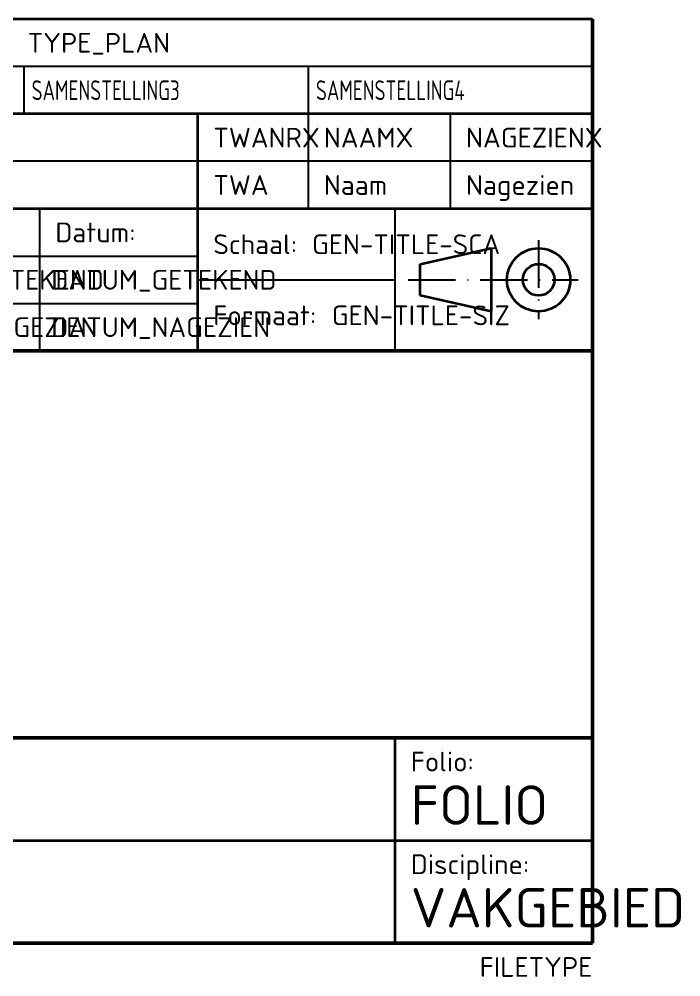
# Model space of a CAD drawing. Header units: millimetres. Extents: x -185 to 11, y -5 to 117.
# Drawn here: x -72.6 to 11.2, y -4.2 to 117 of the extents above; entities that cross this region are included whole.
import ezdxf
from ezdxf.enums import TextEntityAlignment as Align

# ---------------------------------------------------------------- set-up
doc = ezdxf.new("R2010")
doc.units = ezdxf.units.MM
doc.linetypes.add('ACAD_ISO10W100', pattern=[18, 12, -3, 0, -3])
doc.layers.add('Titelhoek_ArcelorMittal', color=7, linetype='Continuous', lineweight=50)
doc.styles.add('Arcelor', font='isocpeur.ttf')

msp = doc.modelspace()

# ---------------------------------------------------------------- linework, layer by layer
at = {"layer": 'Titelhoek_ArcelorMittal', "lineweight": 35, "transparency": 33554687}
for p, q in [((0, 117), (-182.5, 117)), ((0, 105), (-182.5, 105)), ((-50, 105), (-50, 75)), ((0, 93), (-182.5, 93)), ((-21.81092913689008, 86.0000002767515), (-12.81092913689008, 88.0000002767515)), ((-12.81092913689008, 88.0000002767515), (-12.81092913689008, 80.0000002767515)), ((-21.81092913689008, 82.0000002767515), (-21.81092913689008, 86.0000002767515)), ((-12.81092913689008, 80.0000002767515), (-21.81092913689008, 82.0000002767515)), ((-25, 26), (-25, 0)), ((-122.5, 13), (0, 13))]:
    msp.add_line(p, q, dxfattribs=at)
at = {"layer": 'Titelhoek_ArcelorMittal', "lineweight": 50, "transparency": 33554687}
for p, q in [((0, 117), (0, 0)), ((0, 75), (-182.5, 75)), ((-182.5, 0), (0, 0))]:
    msp.add_line(p, q, dxfattribs=at)
at = {"layer": 'Titelhoek_ArcelorMittal', "lineweight": 25, "transparency": 33554687}
for p, q in [((0, 111), (-182.5, 111)), ((-72, 111), (-72, 105)), ((-36, 111), (-36, 93)), ((-18, 105), (-18, 93)), ((0, 99), (-182.5, 99)), ((-69.9980142470182, 93), (-69.9980142470182, 75)), ((-25, 93), (-25, 75)), ((-106.9927764029843, 86.99999999999966), (-50, 86.99999999999966)), ((-50, 84), (-25, 84)), ((-106.9927764029843, 81.00322483387203), (-50, 81.00322483387214))]:
    msp.add_line(p, q, dxfattribs=at)
at = {"layer": 'Titelhoek_ArcelorMittal', "linetype": 'ACAD_ISO10W100', "lineweight": 25, "ltscale": 0.5, "transparency": 33554687}
for p, q in [((-6.810929136890081, 89.0000002767515), (-6.810929136890081, 79.0000002767515)), ((-23.31092933301738, 84.0000002767515), (-1.810929136890081, 84.0000002767515))]:
    msp.add_line(p, q, dxfattribs=at)
at = {"layer": 'Titelhoek_ArcelorMittal', "transparency": 33554687}
msp.add_line((-182.5, 26), (0, 26), dxfattribs=at)
at = {"layer": 'Titelhoek_ArcelorMittal', "lineweight": 35, "transparency": 33554687}
for radius in [4, 2]:
    msp.add_circle((-6.810929136890081, 84.0000002767515), radius, dxfattribs=at)

# ---------------------------------------------------------------- texts
at = {"layer": 'Titelhoek_ArcelorMittal', "lineweight": 25, "transparency": 33554687, "style": 'Arcelor'}
for s, p in [('TWA', (-48, 96)), ('Naam', (-34, 96)), ('Nagezien', (-16, 96)), ('Datum:', (-67.99801444314568, 90)), ('Schaal:', (-48.00000019612747, 88.5)), ('Formaat:', (-48.00000019612747, 79.5)), ('Folio:', (-23.00000019612747, 23)), ('Discipline:', (-23.00000019612747, 10))]:
    msp.add_text(s, height=2.5, dxfattribs=at).set_placement(p, align=Align.MIDDLE_LEFT)
for tag, text, p in [('TYPE_PLAN', '', (-71.5, 114)), ('TWANRX', '', (-48, 102)), ('NAAMX', '', (-34, 102)), ('NAGEZIENX', '', (-16, 102)), ('GEN-TITLE-SCA', 'x:x', (-35.5, 88.5)), ('NAAM_GETEKEND', '', (-88.49930299385221, 83.99677516612758)), ('DATUM_GETEKEND', 'xx/xx/xxxx', (-68.5, 83.99677516612758)), ('GEN-TITLE-SIZ', '', (-33, 79.5)), ('NAAM_NAGEZIEN', '', (-88.49930299385221, 78)), ('DATUM_NAGEZIEN', '', (-68.5, 78))]:
    msp.add_attdef(tag, text=text, height=2.5, dxfattribs=at).set_placement(p, align=Align.MIDDLE_LEFT)
at = {"layer": 'Titelhoek_ArcelorMittal', "lineweight": 25, "transparency": 33554687, "style": 'Arcelor', "width": 0.7}
for tag, p in [('SAMENSTELLING3', (-71, 108)), ('SAMENSTELLING4', (-35, 108))]:
    msp.add_attdef(tag, text='', height=2.5, dxfattribs=at).set_placement(p, align=Align.MIDDLE_LEFT)
at = {"layer": 'Titelhoek_ArcelorMittal', "lineweight": 50, "transparency": 33554687, "style": 'Arcelor'}
for tag, p in [('FOLIO', (-23.00000019612747, 17.5)), ('VAKGEBIED', (-23.00000019612747, 4.5))]:
    msp.add_attdef(tag, text='', height=5, dxfattribs=at).set_placement(p, align=Align.MIDDLE_LEFT)
at = {"layer": 'Titelhoek_ArcelorMittal', "lineweight": 25, "transparency": 33554687, "style": 'Arcelor'}
msp.add_attdef('FILETYPE', text='', height=2.5, dxfattribs=at).set_placement((0, -3), align=Align.MIDDLE_RIGHT)

doc.saveas('drawing.dxf')
